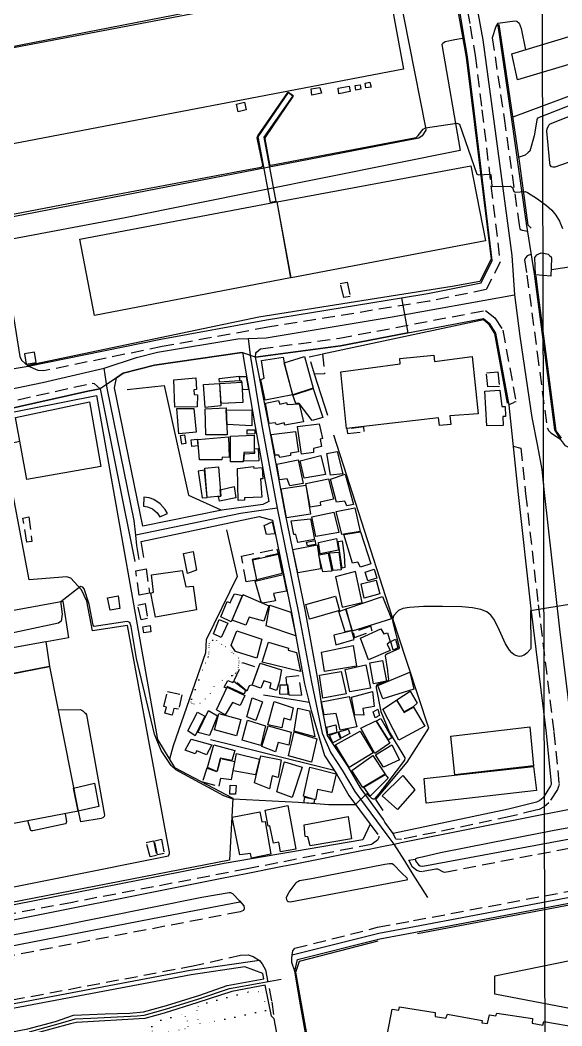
# Model space of a CAD drawing. Header units: millimetres. Extents: x 220021 to 223505, y 489325 to 491820.
# Drawn here: x 222487.8 to 222700.2, y 490722.2 to 491116.6 of the extents above; entities that cross this region are included whole.
import ezdxf

# ---------------------------------------------------------------- set-up
doc = ezdxf.new("R2010")
doc.units = ezdxf.units.MM
doc.linetypes.add('5M2P5', pattern=[7.5, 5, -2.5])
doc.linetypes.add('AM4', pattern=[4, 0, -4])
for name, color, linetype in [('A0013110', 8, 'Continuous'), ('A0013117', 8, 'Continuous'), ('A0013118', 8, 'Continuous'), ('A0023210', 8, 'Continuous'), ('A0033324', 8, '5M2P5'), ('A0033327', 8, 'Continuous'), ('A0053326', 8, 'Continuous'), ('B0014111', 8, 'Continuous'), ('B0014112', 8, 'Continuous'), ('B0014113', 8, 'Continuous'), ('B0014114', 8, '5M2P5'), ('B0014115', 8, 'Continuous'), ('B0014116', 8, '5M2P5'), ('B0024120', 8, 'B0024120'), ('B0024127', 8, 'Continuous'), ('D0025111', 8, 'AM4'), ('F0017111', 8, 'Continuous'), ('zd001', 7, 'Continuous')]:
    doc.layers.add(name, color=color, linetype=linetype)
doc.linetypes.add('B0024120', pattern='A,10,-1.75,[133,ltypeshp.shx,S=0.75,R=0,X=0,Y=0],-3.25', length=15)

msp = doc.modelspace()

# ---------------------------------------------------------------- linework, layer by layer
at = {"layer": 'A0013110'}
for points in [[(222490.927, 490980.825), (222542.976, 490991.474), (222584.396, 490999.1), (222637.312, 491007.641), (222647.684, 491009.315), (222668.543, 491013.561), (222672.905, 491022.272), (222665.87, 491081.003), (222663.257, 491102.237), (222661.27, 491113.696), (222656.613, 491141.431)], [(222705.945, 490947.419), (222701.584, 490949.66), (222699.63, 490952.227), (222697.511, 490955.975), (222693.497, 490986.365), (222689.452, 491017.032), (222686.405, 491036.766), (222680.501, 491078.558), (222675.139, 491115.398)], [(222639.81, 490993.896), (222669.429, 490999.531), (222671.676, 490997.779), (222674.194, 490993.825), (222679.447, 490965.523), (222683.023, 490930.545), (222687.937, 490886.9), (222694.098, 490836.978), (222696.078, 490817.209), (222696.015, 490816.852), (222695.791, 490816.298), (222692.835, 490811.675), (222691.623, 490810.625), (222690.202, 490809.906), (222689.277, 490809.653), (222679.311, 490807.196), (222634.074, 490797.646), (222630.83, 490802.008), (222630.32, 490803.115), (222621.308, 490815.568), (222616.471, 490823.876), (222608.293, 490836.021), (222606.273, 490846.956), (222604.699, 490857.525), (222599.709, 490884.716), (222591.699, 490923.477), (222585.209, 490958.805), (222580.154, 490984.399), (222613.46, 490988.882), (222639.81, 490993.896)], [(222566.936, 490924.375), (222535.861, 490918.09), (222524.78, 490972.448), (222525.534, 490976.286), (222528.253, 490978.195), (222540.446, 490981.252), (222574.728, 490986.192), (222575.122, 490986.167), (222575.298, 490984.736), (222579.791, 490957.855), (222585.315, 490927.789), (222582.926, 490926.629), (222566.936, 490924.375)], [(222248.089, 490888.273), (222282.666, 490907.647), (222318.69, 490928.142), (222327.492, 490932.85), (222350.563, 490938.188), (222387.769, 490945.252), (222435.907, 490954.216), (222454.225, 490957.628), (222514.358, 490971.132), (222519.211, 490972.029), (222532.778, 490904.343)], [(222536.288, 490905.884), (222535.214, 490912.078), (222581.505, 490921.966), (222586.712, 490920.434), (222594.311, 490883.664), (222599.321, 490856.355), (222601.975, 490845.84), (222607.103, 490828.149), (222611.789, 490820.984), (222616.712, 490812.532), (222625.096, 490801.28), (222622.162, 490795.161), (222567.862, 490785.803), (222477.374, 490768.039), (222328.203, 490740.264)], [(222696.401, 490633.066), (222691.965, 490607.402), (222690.934, 490606.546), (222689.64, 490605.943), (222689.023, 490605.842), (222682.756, 490608.488), (222672.011, 490616.051), (222661.327, 490628.193), (222640.712, 490653.726), (222621.262, 490678.039), (222607.248, 490696.443), (222604.119, 490701.445), (222602.658, 490704.652), (222601.511, 490709.071), (222597.685, 490730.44), (222595.513, 490743.578), (222596.617, 490748.173), (222628.905, 490756.338), (222642.842, 490758.939), (222852.371, 490798.518), (222947.081, 490816.449), (222970.821, 490819.806), (222975.396, 490821.553), (222979.317, 490819.006)], [(222445.977, 490721.691), (222447.973, 490713.261), (222461.491, 490716.224), (222473.766, 490717.798), (222490.796, 490720.982), (222501.674, 490723.968), (222508.792, 490726.375), (222521.194, 490726.921), (222530.799, 490727.203), (222536.228, 490727.659), (222545.183, 490730.173), (222558.242, 490734.207), (222569.001, 490738.078), (222579.061, 490739.898), (222583.425, 490740.643), (222582.999, 490742.75), (222575.959, 490745.352), (222554.811, 490742.218), (222445.977, 490721.691)], [(222583.939, 490738.105), (222570.853, 490735.727), (222557.497, 490731.382), (222544.306, 490727.189), (222536.702, 490725.13), (222509.941, 490723.453), (222507.57, 490723.043), (222492.079, 490718.776), (222479.141, 490715.89), (222468.501, 490713.947), (222457.743, 490712.506), (222448.062, 490709.79), (222455.886, 490665.359), (222592.855, 490690.628), (222593.162, 490690.893), (222593.492, 490691.179), (222593.68, 490691.814), (222587.477, 490724.896), (222586.386, 490726.009), (222583.939, 490738.105)]]:
    msp.add_lwpolyline(points, dxfattribs=at)
for points in [[(222645.401, 490788.313), (222643.534, 490787.972), (222642.896, 490787.735), (222642.716, 490787.561), (222642.774, 490786.938), (222643.949, 490785.335), (222644.692, 490784.912), (222645.662, 490784.785), (222689.964, 490793.056), (222737.735, 490801.994), (222737.93, 490802.173), (222737.92, 490802.258), (222729.546, 490802.225), (222722.469, 490802.261), (222715.281, 490801.769), (222707.249, 490800.671), (222696.537, 490798.621), (222672.536, 490793.957), (222652.595, 490790.023)], [(222630.813, 490785.59), (222632.601, 490785.889), (222633.144, 490785.889), (222633.634, 490785.799), (222634.162, 490785.456), (222637.45, 490782.085), (222639.385, 490780.238), (222639.558, 490779.737), (222639.273, 490779.378), (222593.638, 490770.639), (222593.016, 490770.792), (222592.805, 490770.888), (222592.399, 490771.573), (222592.262, 490772.438), (222592.284, 490772.67), (222593.355, 490774.668), (222596.063, 490778.284), (222596.469, 490778.653), (222596.733, 490778.848), (222597.286, 490779.138), (222598.9, 490779.401), (222602.028, 490779.99)], [(222309.37, 490724.148), (222288.169, 490719.994), (222285.68, 490719.057), (222284.698, 490718.414), (222284.018, 490717.734), (222283.501, 490717.228), (222283.179, 490716.691), (222283.01, 490716.19), (222282.962, 490715.483), (222282.962, 490715.314), (222282.983, 490715.188), (222284.153, 490715.097), (222306.314, 490718.956), (222373.552, 490732.387), (222464.903, 490749.77), (222539.012, 490764.125), (222573.931, 490770.819), (222573.81, 490771.283), (222571.233, 490774.006), (222570.384, 490774.312), (222569.72, 490774.391), (222558.998, 490772.499), (222500.573, 490760.708)]]:
    msp.add_lwpolyline(points, close=True, dxfattribs=at)
at = {"layer": 'A0013117'}
for points in [[(222601.173, 490849.018), (222595.774, 490849.87), (222583.174, 490851.858)], [(222610.879, 490822.377), (222582.07, 490829.572), (222562.459, 490834.407)]]:
    msp.add_lwpolyline(points, dxfattribs=at)
at = {"layer": 'A0013118'}
for points in [[(222575.769, 491123.807), (222570.415, 491152.543), (222570.34, 491153.413), (222608.352, 491161.012), (222616.846, 491159.313), (222621.735, 491158.529), (222624.589, 491157.279), (222628.814, 491154.404), (222633.935, 491139.415), (222646.791, 491074.502), (222646.89, 491073.36), (222645.483, 491071.206), (222644.165, 491070.309), (222481.747, 491038.734), (222480.624, 491039.137), (222479.164, 491040.198), (222478.577, 491041.12), (222466.337, 491103.06), (222467.244, 491103.252)], [(222675.139, 491115.398), (222681.823, 491116.272), (222682.538, 491116.101), (222683.446, 491115.42), (222684.253, 491113.274), (222685.935, 491104.965)], [(222661.263, 491109.306), (222658.209, 491108.808), (222654.456, 491108.033), (222653.487, 491107.448), (222653.193, 491107.057), (222660.382, 491065.476), (222528.959, 491039.047), (222481.851, 491030.112), (222481.204, 491029.381), (222480.986, 491028.768), (222480.813, 491028.029), (222487.663, 490984.668), (222488.356, 490983.266), (222490.927, 490980.825)], [(222769.849, 491109.293), (222690.64, 491078.172), (222690.401, 491077.514), (222689.971, 491075.015), (222689.343, 491071.256), (222687.634, 491065.235), (222687.06, 491064.623), (222685.797, 491063.623), (222683.483, 491062.829)], [(222328.203, 490740.264), (222320.01, 490749.536), (222327.529, 490750.735), (222332.148, 490746.032), (222545.963, 490788.822), (222546.351, 490789.841), (222546.324, 490790.34), (222544.916, 490797.933), (222529.919, 490879.13), (222516.19, 490877.137), (222513.996, 490888.69), (222511.837, 490893.163), (222507.654, 490897.711), (222506.101, 490898.321), (222491.418, 490897.135), (222481.607, 490948.937), (222481.724, 490949.505), (222482.246, 490950.301), (222487.686, 490951.474)], [(222314.682, 490825.964), (222299.032, 490831.174), (222296.356, 490847.324), (222296.625, 490848.233), (222297.267, 490849.201), (222297.954, 490849.96), (222299.384, 490850.525), (222300.703, 490850.801), (222301.823, 490850.856), (222303.032, 490850.833), (222304.607, 490850.579), (222305.706, 490849.634), (222307.828, 490837.892), (222326.554, 490841.582), (222325.023, 490854.062), (222325.276, 490854.845), (222325.782, 490855.559), (222326.686, 490856.208), (222327.964, 490856.48), (222391.688, 490868.127), (222504.615, 490888.721), (222506.84, 490874.401), (222498.11, 490872.804)], [(222503, 490846.117), (222511.367, 490846.212), (222512.044, 490845.975), (222512.435, 490845.683), (222513.066, 490845.131), (222513.455, 490844.857), (222513.889, 490844.109), (222520.939, 490804.852), (222520.76, 490804.26), (222520.241, 490803.797), (222519.55, 490803.45), (222511.657, 490802.252), (222510.713, 490806.391)], [(222505.466, 490805.315), (222506.017, 490802.385), (222505.911, 490801.983), (222505.822, 490801.687), (222505.609, 490801.366), (222492.787, 490798.736), (222492.269, 490798.692), (222491.949, 490798.84), (222490.826, 490802.576)], [(222707.379, 490728.186), (222673.957, 490734.613), (222673.974, 490741.876), (222715.499, 490750.256)]]:
    msp.add_lwpolyline(points, dxfattribs=at)
msp.add_lwpolyline([(222735.519, 491072.244), (222697.454, 491058.885), (222696.639, 491058.906), (222696.197, 491059.009), (222695.685, 491059.67), (222695.495, 491060.578), (222694.283, 491073.075), (222694.426, 491073.936), (222695.103, 491075.386), (222695.678, 491075.956), (222767.666, 491104.406), (222768.191, 491104.327), (222768.959, 491103.95), (222775.456, 491091.451), (222775.484, 491090.892), (222775.382, 491090.011), (222775.232, 491089.67), (222774.273, 491088.874)], close=True, dxfattribs=at)
at = {"layer": 'A0023210'}
for points in [[(222664.94, 491132.66), (222668.57, 491112.41), (222669.2, 491108.82), (222673.19, 491079.78), (222680.56, 491024.27), (222681.6, 491008.81), (222683.727, 490992.659), (222688.48, 490960.75), (222690.63, 490949.56), (222692.4, 490940.37), (222693.32, 490931.36), (222699.27, 490877.75), (222705.69, 490825.44), (222707.25, 490813.06), (222707.259, 490812.99), (222707.87, 490808.13)], [(222248.068, 490896.578), (222283.93, 490917.06), (222313.17, 490933.67), (222327.35, 490940.32), (222429.94, 490961.17), (222444.79, 490963.82), (222496.54, 490974.42), (222520.791, 490980.07), (222533.42, 490984.28), (222541.71, 490986.36), (222573.11, 490991.58), (222577.21, 490991.74), (222584.25, 490992.01), (222633.612, 491000.189), (222681.6, 491008.81)], [(222577.21, 490991.74), (222578.02, 490985.13), (222582.5, 490958.33), (222588.587, 490925.196), (222597.01, 490884.19), (222602.01, 490856.94), (222606.216, 490836.966), (222609.63, 490829.31), (222614.13, 490822.43), (222619.01, 490814.05), (222631.616, 490797.133), (222634.337, 490793.481), (222638.503, 490786.863), (222641.814, 490781.603), (222647.501, 490772.571)], [(222534.533, 490905.114), (222533.585, 490910.579), (222533.129, 490914.581), (222532.47, 490920.374), (222521.995, 490972.238), (222520.791, 490980.07)], [(222588.587, 490925.196), (222574.221, 490923.17), (222533.129, 490914.581)], [(222272.479, 490723.142), (222399.23, 490747.85), (222477.07, 490762.16), (222558.39, 490778.36), (222567.562, 490780.186), (222575.82, 490781.83), (222590.71, 490784.8), (222594.998, 490785.653), (222622.946, 490791.211), (222624.6, 490791.54), (222629.6, 490792.53), (222634.337, 490793.481), (222634.43, 490793.5), (222637.161, 490794.044), (222693.62, 490805.29), (222694.591, 490805.483), (222707.87, 490808.13), (222718.172, 490807.886), (222718.493, 490807.833), (222728.21, 490806.21), (222740.915, 490806.138), (222741.475, 490805.93), (222750.391, 490802.622), (222763.17, 490797.88)], [(222491.438, 490719.879), (222504.622, 490723.505), (222509.366, 490724.914), (222515.568, 490725.187), (222533.751, 490726.167), (222536.465, 490726.395), (222544.745, 490728.681), (222557.869, 490732.795), (222569.927, 490736.902), (222581.5, 490739.001), (222590.117, 490740.473)]]:
    msp.add_lwpolyline(points, dxfattribs=at)
at = {"layer": 'A0033324'}
for points in [[(222659.507, 491142.314), (222664.227, 491114.201), (222666.226, 491102.677), (222668.848, 491081.365), (222675.991, 491021.734), (222670.572, 491010.912), (222648.222, 491006.363), (222584.907, 490996.144), (222543.548, 490988.529), (222497.064, 490979.019), (222494.936, 490979.149), (222490.927, 490980.825)], [(222675.139, 491115.398), (222674.332, 491114.084), (222672.946, 491109.637), (222677.531, 491078.132), (222683.437, 491036.327), (222683.678, 491034.766), (222684.26, 491034.36), (222684.605, 491034.17), (222686.853, 491033.862)], [(222688.25, 491024.82), (222686.628, 491024.19), (222686.02, 491023.452), (222685.557, 491022.599), (222686.482, 491016.607), (222690.523, 490985.972), (222694.393, 490956.669), (222695.071, 490955.534), (222695.858, 490954.709), (222699.63, 490952.227)], [(222580.154, 490984.399), (222580.2, 490986.021), (222580.494, 490986.41), (222582.107, 490987.689), (222612.979, 490991.844), (222670.203, 491002.732), (222673.929, 490999.827), (222677.037, 490994.945), (222682.232, 490966.957), (222681.47, 490966.721), (222681.274, 490966.463), (222679.401, 490965.77)], [(222248.082, 490890.939), (222256.824, 490895.987), (222306.612, 490924.432), (222325.97, 490935.088), (222337.682, 490937.992), (222397.972, 490949.695), (222450.348, 490959.523), (222516.05, 490974.251), (222516.864, 490974.122), (222519.211, 490972.029)], [(222681.088, 490949.474), (222684.126, 490948.744), (222684.181, 490948.718), (222686.006, 490930.865), (222690.916, 490887.252), (222697.08, 490837.311), (222699.104, 490817.096), (222698.915, 490816.02), (222698.468, 490814.916), (222695.128, 490809.692), (222693.308, 490808.115), (222691.286, 490807.092), (222690.032, 490806.749), (222679.98, 490804.271), (222637.33, 490795.267), (222635.213, 490795.422), (222635.033, 490795.684), (222634.074, 490797.646)], [(222595.513, 490743.578), (222594.332, 490747.066), (222594.294, 490748.613), (222594.483, 490750.009), (222594.747, 490751.556), (222595.538, 490752.645), (222627.918, 490760.833), (222641.993, 490763.46), (222851.517, 490803.038), (222946.331, 490820.989), (222965.568, 490823.709), (222983.183, 490824.026), (222984.273, 490823.498), (222992.585, 490813.962), (222993.426, 490810.9), (222993.429, 490810.421), (222982.636, 490752.639), (222980.855, 490749.674), (222980.335, 490749.273), (222979.467, 490748.737), (222978.436, 490748.499), (222977.094, 490748.306), (222972.199, 490749.283)], [(222625.096, 490801.28), (222628.44, 490796.584), (222628.422, 490796.083), (222628.312, 490795.765), (222628.159, 490795.506), (222627.875, 490794.993), (222625.963, 490793.592), (222625.582, 490793.364), (222576.876, 490783.732), (222508.287, 490770.626), (222331.283, 490736.958), (222330.882, 490737.063), (222330.437, 490737.229), (222328.203, 490740.264)], [(222737.93, 490802.173), (222744.712, 490802.744), (222745.709, 490802.517), (222747.069, 490801.604), (222747.327, 490801.161), (222747.448, 490800.712), (222747.543, 490800.196), (222747.347, 490800.006), (222688.596, 490789.012), (222654.341, 490782.334), (222653.861, 490782.513), (222651.515, 490783.696), (222650.735, 490783.606), (222645.519, 490782.634), (222644.586, 490782.682), (222643.315, 490783.073), (222641.686, 490784.445), (222640.285, 490786.866), (222640.232, 490787.145), (222642.716, 490787.561)], [(222573.81, 490771.283), (222575.518, 490769.21), (222575.681, 490768.403), (222575.68, 490768.081), (222575.443, 490767.438), (222574.029, 490766.869), (222507.867, 490754.223), (222410.225, 490735.472), (222341.247, 490722.122), (222286.72, 490712.175), (222285.533, 490712.217), (222285.164, 490712.381), (222284.637, 490712.629), (222284.21, 490712.946), (222283.636, 490713.632), (222283.493, 490713.843), (222283.335, 490714.18), (222282.983, 490715.188)], [(222284.306, 490634.572), (222281.051, 490634.903), (222280.723, 490635.26), (222280.356, 490635.889), (222280.014, 490646.076), (222280.89, 490686.89), (222280.971, 490690.648), (222281.369, 490691.376), (222281.66, 490691.829), (222282.385, 490692.364), (222282.896, 490692.911), (222356.234, 490707.213), (222405.202, 490717.426), (222447.818, 490725.396), (222554.263, 490745.473), (222554.963, 490745.577), (222574.205, 490749.943), (222577.226, 490750.006), (222579.184, 490749.442), (222581.717, 490747.83), (222582.707, 490746.459), (222583.986, 490744.205), (222586.486, 490731.662), (222587.477, 490724.896)]]:
    msp.add_lwpolyline(points, dxfattribs=at)
at = {"layer": 'A0033327'}
for points in [[(222594.482, 490750.006), (222628.412, 490758.586), (222642.418, 490761.2), (222851.944, 490800.778), (222946.706, 490818.719), (222983.421, 490823.911)], [(222581.662, 490747.865), (222554.537, 490743.845), (222451.472, 490724.406), (222440.735, 490722.228), (222417.367, 490717.821), (222364.276, 490706.563), (222344.687, 490702.116), (222326.29, 490699.067), (222323.021, 490698.325), (222280.952, 490689.746)]]:
    msp.add_lwpolyline(points, dxfattribs=at)
at = {"layer": 'A0053326'}
msp.add_lwpolyline([(222490.927, 490980.825), (222542.976, 490991.474), (222584.396, 490999.1), (222637.312, 491007.641), (222639.81, 490993.896), (222613.46, 490988.882), (222580.154, 490984.399), (222575.122, 490986.167), (222574.728, 490986.192), (222540.446, 490981.252), (222528.253, 490978.195), (222525.534, 490976.286), (222519.211, 490972.029), (222514.358, 490971.132), (222454.225, 490957.628), (222435.907, 490954.216), (222432.172, 490968.576), (222445.242, 490970.987), (222475.383, 490977.017), (222476.797, 490978.516)], close=True, dxfattribs=at)
at = {"layer": 'B0014111'}
for points in [[(222462.58, 491132.506), (222557.578, 491150.963), (222563.283, 491121.364), (222477.904, 491104.836), (222478.388, 491102.352), (222467.879, 491100.222)], [(222478.164, 491104.563), (222631.479, 491133.685), (222638.104, 491097.32), (222485.023, 491068.052)], [(222592.983, 491088.139), (222594.73, 491086.903), (222583.384, 491070.715), (222588.082, 491045.451), (222585.945, 491045.037), (222581.076, 491070.779)], [(222588.594, 491045.362), (222664.476, 491059.498), (222670.207, 491030.059), (222594.04, 491015.554)], [(222516.968, 491000.746), (222511.284, 491030.7), (222588.394, 491045.324), (222593.777, 491015.503)], [(222695.921, 491016.148), (222689.872, 491016.742), (222689.656, 491023.52), (222690.378, 491024.514), (222690.862, 491024.809), (222691.147, 491024.97), (222692.129, 491025.269), (222693.028, 491025.209), (222694.253, 491024.895), (222694.781, 491024.735), (222695.412, 491024.225), (222695.997, 491023.754), (222696.191, 491023.201)], [(222613.517, 490978.659), (222636.767, 490981.811), (222636.622, 490983.845), (222649.963, 490985.253), (222650.325, 490982.73), (222665.057, 490984.705), (222667.351, 490962.201), (222656.314, 490961.376), (222656.62, 490958.017), (222652.207, 490957.591), (222651.81, 490960.632), (222615.791, 490956.392)], [(222582.387, 490983.058), (222590.981, 490984.454), (222591.285, 490982.171), (222594.64, 490969.574), (222583.855, 490967.505), (222582.143, 490975.685), (222583.45, 490976.208)], [(222599.24, 490984.713), (222602.718, 490972.267), (222594.67, 490969.627), (222591.398, 490982.207)], [(222602.758, 490972.124), (222606.508, 490960.692), (222602.355, 490959.627), (222597.241, 490966.202), (222595.918, 490966.199), (222594.666, 490969.506)], [(222675.924, 490971.488), (222676.691, 490965.052), (222677.92, 490965.03), (222678.099, 490961.166), (222677.103, 490961.093), (222677.236, 490957.602), (222670.807, 490957.492), (222670.001, 490971.073)], [(222519.504, 490941.483), (222490.499, 490936.433), (222486.02, 490960.739), (222515.012, 490966.877)], [(222586.625, 490919.868), (222587.651, 490915.196), (222584.459, 490914.817), (222583.518, 490918.455)], [(222553.439, 490899.615), (222551.922, 490907.428), (222555.654, 490908.205), (222557.006, 490900.849)], [(222556.966, 490885.3), (222540.825, 490882.447), (222538.996, 490891.893), (222540.165, 490892.263), (222539.343, 490899.093), (222551.357, 490900.773), (222552.761, 490894.303), (222555.66, 490894.657)], [(222611.412, 490898.216), (222614.054, 490886.377), (222621.965, 490888.142), (222619.237, 490900.37)], [(222601.217, 490881.707), (222599.825, 490887.485), (222611.45, 490890.691), (222613.061, 490885.132)], [(222633.405, 490881.812), (222618.006, 490876.999), (222615.585, 490885.71), (222629.872, 490890.587)], [(222612.809, 490884.623), (222615.398, 490885.608), (222617.935, 490877.195), (222615.298, 490876.664)], [(222474.145, 490858.239), (222472.495, 490868.353), (222497.923, 490872.914), (222499.385, 490863.17)], [(222345.072, 490833.019), (222499.385, 490863.159), (222510.558, 490806.38), (222355.715, 490776.732)], [(222658.289, 490820.622), (222656.676, 490835.836), (222687.588, 490839.431), (222689.068, 490824.104)], [(222630.878, 490820.832), (222622.146, 490815.708), (222617.852, 490822.323), (222626.147, 490828.171)], [(222690.296, 490814.466), (222646.977, 490809.531), (222646.199, 490819.156), (222689.09, 490823.873)], [(222625.071, 490812.255), (222622.563, 490815.805), (222630.982, 490820.721), (222632.084, 490819.37)], [(222642.606, 490814.794), (222635.772, 490806.998), (222629.779, 490812.435), (222637.832, 490820.394)], [(222508.799, 490815.351), (222516.942, 490817.318), (222518.699, 490808.202), (222510.578, 490806.387)], [(222617.683, 490795.576), (222601.476, 490792.748), (222600.58, 490796.369), (222599.517, 490796.4), (222599.151, 490801.067), (222616.376, 490804.339)]]:
    msp.add_lwpolyline(points, close=True, dxfattribs=at)
at = {"layer": 'B0014112'}
for points in [[(222556.649, 490976.268), (222556.978, 490971.681), (222555.922, 490971.565), (222556.035, 490969.717), (222557.349, 490969.678), (222557.216, 490964.989), (222548.523, 490964.756), (222548.124, 490975.563)], [(222560.334, 490964.726), (222559.721, 490973.651), (222565.922, 490974.137), (222566.521, 490965.34)], [(222565.846, 490975.991), (222573.649, 490976.915), (222573.844, 490975.114), (222565.981, 490974.571)], [(222566.057, 490974.145), (222574.677, 490974.63), (222575.088, 490966.677), (222566.586, 490966.229)], [(222576.5, 490976.892), (222577.391, 490971.728), (222575.096, 490971.602), (222574.752, 490974.941), (222574.02, 490974.939), (222573.84, 490976.842)], [(222598.877, 490959.004), (222591.61, 490957.759), (222591.398, 490958.686), (222588.377, 490957.87), (222587.963, 490958.62), (222585.407, 490958.399), (222583.966, 490966.429), (222589.109, 490967.444), (222589.616, 490966.032), (222592.233, 490966.579), (222592.539, 490965.886), (222597.276, 490966.092)], [(222550.04, 490954.317), (222549.315, 490964.295), (222555.957, 490964.286), (222556.788, 490954.937)], [(222560.41, 490964.172), (222568.536, 490964.503), (222568.925, 490953.962), (222560.657, 490953.957)], [(222568.572, 490963.701), (222578.681, 490963.612), (222578.625, 490957.427), (222568.823, 490957.971)], [(222596.613, 490957.218), (222605.034, 490958.288), (222606.385, 490952.462), (222605.417, 490952.266), (222605.99, 490949.381), (222602.824, 490948.538), (222602.899, 490947.083), (222598.183, 490946.437)], [(222552.764, 490950.599), (222551.256, 490950.259), (222550.677, 490953.713), (222552.215, 490953.966)], [(222570.233, 490943.374), (222570.271, 490953.476), (222579.6, 490953.883), (222579.634, 490947.178), (222575.497, 490946.995), (222575.239, 490943.338)], [(222576.89, 490954.208), (222576.828, 490955.922), (222579.815, 490955.928), (222579.833, 490954.39)], [(222586.187, 490954.092), (222595.758, 490955.229), (222596.914, 490947.31), (222593.795, 490946.802), (222593.842, 490945.867), (222589.572, 490945.036), (222589.255, 490945.958), (222587.762, 490945.947)], [(222557.528, 490952.113), (222569.514, 490953.148), (222569.791, 490945.062), (222566.974, 490945.195), (222566.92, 490944.173), (222558.091, 490944.148)], [(222581.423, 490943.806), (222575.565, 490943.647), (222575.764, 490946.562), (222579.805, 490946.805), (222579.743, 490948.489), (222581.105, 490948.55)], [(222607.533, 490938.354), (222599.125, 490937.009), (222597.562, 490943.823), (222605.753, 490945.816)], [(222609.476, 490938.141), (222608.062, 490946.629), (222612.061, 490947.449), (222614.306, 490938.692)], [(222588.417, 490942.497), (222596.857, 490944.151), (222598.739, 490934.914), (222593.496, 490933.988), (222592.543, 490936.692), (222589.513, 490936.292)], [(222559.176, 490929.261), (222561.128, 490929.444), (222560.128, 490940.085), (222557.627, 490939.713)], [(222561.149, 490929.428), (222560.247, 490940.89), (222565.615, 490941.408), (222566.477, 490929.908)], [(222573.34, 490928.265), (222573.089, 490940.767), (222579.318, 490941.586), (222579.456, 490940.906), (222582.653, 490941.107), (222582.951, 490936.687), (222582.08, 490936.643), (222582.574, 490929.462), (222575.78, 490929.191), (222575.783, 490928.297)], [(222615.233, 490938.589), (222618.46, 490926.674), (222615.929, 490926.089), (222615.167, 490928.008), (222611.856, 490927.573), (222609.499, 490936.554)], [(222590.158, 490932.756), (222599.793, 490934.258), (222601.68, 490922.879), (222592.284, 490921.43)], [(222610.74, 490928.755), (222605.466, 490927.59), (222605.598, 490926.202), (222601.545, 490925.64), (222599.879, 490934.836), (222608.663, 490936.639)], [(222566.294, 490932.388), (222571.672, 490933.705), (222572.363, 490929.306), (222565.996, 490927.919), (222565.563, 490929.821), (222566.481, 490929.904)], [(222602.145, 490921.793), (222610.795, 490923.688), (222612.789, 490915.644), (222603.784, 490914.137)], [(222618.999, 490925.369), (222621.189, 490916.066), (222613.877, 490914.864), (222611.683, 490923.854)], [(222601.655, 490920.984), (222603.264, 490912.859), (222596.655, 490911.748), (222595.943, 490914.922), (222595.114, 490914.836), (222594.082, 490920.201)], [(222621.229, 490915.945), (222625.329, 490903.377), (222621.293, 490902.04), (222620.21, 490904.006), (222618.166, 490903.656), (222614.693, 490914.876)], [(222594.753, 490908.929), (222604.327, 490910.764), (222605.763, 490901.381), (222596.698, 490899.888)], [(222600.063, 490911.873), (222603.474, 490912.495), (222603.638, 490910.973), (222600.418, 490910.453)], [(222612.577, 490908.786), (222605.467, 490907.301), (222604.776, 490911.723), (222611.881, 490913.326)], [(222614.033, 490912.327), (222614.909, 490906.823), (222615.095, 490901.873), (222614.129, 490901.71), (222612.569, 490912.192)], [(222608.626, 490907.56), (222609.997, 490900.445), (222606.528, 490900.258), (222604.974, 490906.925)], [(222612.762, 490907.995), (222613.664, 490900.962), (222610.509, 490900.805), (222609.06, 490907.626)], [(222579.995, 490896.588), (222590.922, 490899.227), (222592.219, 490892.712), (222587.211, 490891.689), (222587.914, 490888.851), (222583.021, 490887.993), (222582.357, 490888.396)], [(222623.051, 490900.133), (222626.651, 490901.239), (222627.727, 490897.712), (222624.186, 490896.708)], [(222621.581, 490895.561), (222627.407, 490897.008), (222628.839, 490891.607), (222622.706, 490889.896)], [(222570.593, 490880.681), (222566.56, 490882.597), (222568.968, 490888.629), (222570.208, 490888.134), (222570.767, 490889.682), (222571.922, 490891.649), (222575.002, 490891.014)], [(222575.166, 490891.312), (222585.258, 490886.923), (222583.358, 490880.851), (222577.657, 490882.424), (222576.354, 490879.361), (222570.905, 490881.302)], [(222584.215, 490879.026), (222585.724, 490887.12), (222593.919, 490884.397), (222595.857, 490875.164)], [(222569.214, 490880.093), (222566.601, 490874.509), (222563.639, 490875.889), (222565.856, 490881.516)], [(222572.8, 490877.103), (222582.585, 490873.802), (222580.681, 490866.439), (222572.3, 490868.977), (222570.5, 490871.428)], [(222610.757, 490875.396), (222611.562, 490871.63), (222618.73, 490873.709), (222617.804, 490877.153)], [(222621.218, 490874.273), (222629.26, 490877.925), (222630.431, 490875.881), (222631.806, 490876.281), (222632.883, 490872.796), (222631.763, 490871.913), (222632.938, 490869.327), (222624.415, 490865.66)], [(222605.951, 490868.714), (222618.394, 490871.383), (222619.646, 490863.241), (222607.089, 490861.156)], [(222635.013, 490873.857), (222635.869, 490870.373), (222634.099, 490869.52), (222633.096, 490872.857)], [(222581.893, 490864.422), (222590.288, 490861.849), (222589.418, 490856.935), (222588.337, 490853.671), (222585.664, 490854.672), (222586.272, 490856.639), (222583.335, 490857.499), (222582.198, 490854.61), (222578.782, 490855.854)], [(222623.406, 490863.775), (222625.128, 490854.623), (222617.123, 490853.126), (222615.198, 490861.964)], [(222626.315, 490856.336), (222624.916, 490864.555), (222629.89, 490865.433), (222631.421, 490857.387)], [(222606.432, 490850.652), (222605.192, 490859.775), (222613.725, 490861.166), (222615.622, 490852.412)], [(222628.088, 490855.698), (222640.588, 490860.885), (222642.116, 490854.256), (222629.98, 490850.422)], [(222569.283, 490857.632), (222571.144, 490856.845), (222571.555, 490857.404), (222576.205, 490853.873), (222575.666, 490852.218), (222569.028, 490855.29), (222568.722, 490854.628), (222567.764, 490855.072)], [(222564.827, 490846.146), (222568.936, 490855.04), (222575.929, 490851.796), (222574.12, 490847.836), (222571.104, 490848.999), (222568.199, 490844.143)], [(222605.987, 490849.293), (222616.755, 490851.336), (222619.848, 490839.414), (222613.227, 490838.144), (222611.753, 490844.734), (222606.953, 490844.097)], [(222617.711, 490851.093), (222625.97, 490853.337), (222626.595, 490847.474), (222622.159, 490846.644), (222622.524, 490844.02), (222619.081, 490844.194)], [(222635.485, 490850.046), (222640.745, 490853.389), (222643.473, 490848.673), (222641.962, 490847.278), (222638.418, 490845.32)], [(222582.806, 490849.316), (222580.168, 490841.937), (222576.643, 490843.323), (222578.798, 490850.8)], [(222584.931, 490840.237), (222587.432, 490849.356), (222594.884, 490846.962), (222593.841, 490842.113), (222591.202, 490842.819), (222590.369, 490839.07)], [(222646.464, 490839.698), (222636.246, 490834.243), (222630.013, 490846.354), (222635.315, 490849.931), (222638.345, 490845.031), (222642.068, 490847.1)], [(222553.565, 490837.908), (222557.413, 490845.16), (222560.179, 490843.589), (222556.392, 490835.945)], [(222557.525, 490837.285), (222561.719, 490845.803), (222565.254, 490843.783), (222562.012, 490836)], [(222565.682, 490844.738), (222574.341, 490842.371), (222572.671, 490835.978), (222563.992, 490838.282)], [(222596.719, 490846.785), (222601.304, 490845.675), (222603.373, 490835.529), (222595.256, 490837.698)], [(222628.027, 490846.354), (222628.706, 490843.895), (222626.95, 490843.013), (222626.272, 490845.369)], [(222574.814, 490834.239), (222576.948, 490842.094), (222584.079, 490839.803), (222582.158, 490832.148)], [(222585.109, 490839.789), (222594.057, 490837.407), (222593.198, 490832.262), (222589.045, 490833.271), (222587.982, 490829.638), (222582.564, 490831.793)], [(222611.624, 490840.232), (222611.954, 490837.247), (222608.484, 490836.321), (222608.085, 490839.359)], [(222627.247, 490841.762), (222632.825, 490833.005), (222626.846, 490829.002), (222621.327, 490838.867)], [(222627.582, 490841.811), (222629.281, 490842.727), (222633.532, 490835.079), (222632.216, 490834.347)], [(222595.2, 490837.523), (222604.107, 490834.7), (222601.988, 490825.619), (222593.037, 490828.062)], [(222610.402, 490833.219), (222609.069, 490836.173), (222612.403, 490837.305), (222613.398, 490834.705)], [(222616.832, 490823.471), (222611.394, 490832.386), (222621.116, 490837.762), (222626.202, 490829.228)], [(222613.688, 490834.963), (222612.793, 490837.511), (222616.411, 490838.563), (222617.043, 490836.775)], [(222560.873, 490828.425), (222557.152, 490829.979), (222556.408, 490828.901), (222552.468, 490830.364), (222554.91, 490834.648), (222563.017, 490832.421)], [(222561.335, 490823.455), (222563.763, 490832.343), (222572.034, 490830.184), (222570.794, 490826.312), (222566.255, 490827.147), (222564.88, 490821.913)], [(222636.598, 490826.57), (222630.23, 490823.58), (222627.198, 490828.425), (222633.604, 490832.402)], [(222572.602, 490828.958), (222581.708, 490826.775), (222580.075, 490820.613), (222571.398, 490822.197)], [(222582.208, 490828.058), (222590.094, 490826.495), (222589.027, 490819.61), (222586.622, 490820.219), (222585.525, 490815.147), (222579.741, 490817.547)], [(222598.37, 490823.638), (222594.521, 490811.714), (222588.5, 490813.987), (222591.421, 490825.793)], [(222601.332, 490823.609), (222611.706, 490820.998), (222609.975, 490813.729), (222604.462, 490814.884), (222603.668, 490810.887), (222598.978, 490812.273)], [(222570.2, 490816.634), (222572.507, 490816.438), (222572.313, 490813.051), (222570.061, 490813.101)]]:
    msp.add_lwpolyline(points, close=True, dxfattribs=at)
at = {"layer": 'B0014113'}
for points in [[(222732.749, 491107.999), (222682.852, 491093.225), (222680.636, 491103.319), (222729.83, 491118.226)], [(222580.63, 490897.057), (222579.042, 490904.999), (222588.985, 490907.17), (222590.53, 490899.635)], [(222585.168, 490872.647), (222593.032, 490870.354), (222592.948, 490869.54), (222596.132, 490868.629), (222597.764, 490861.093), (222582.772, 490864.847)], [(222583.92, 490806.825), (222592.722, 490808.576), (222595.845, 490791.483), (222589.934, 490790.403), (222589.245, 490794.175), (222587.093, 490793.782), (222585.741, 490800.696), (222585.019, 490800.555)], [(222570.909, 490804.011), (222581.821, 490806.167), (222582.515, 490802.159), (222583.83, 490802.386), (222586.162, 490789.464), (222578.478, 490787.944), (222578.178, 490789.811), (222573.938, 490789.196)]]:
    msp.add_lwpolyline(points, close=True, dxfattribs=at)
at = {"layer": 'B0014114'}
msp.add_lwpolyline([(222597.027, 490859.488), (222592.012, 490858.863), (222592.3, 490856.032), (222592.685, 490856.01), (222593.158, 490851.955), (222598.294, 490851.867)], close=True, dxfattribs=at)
at = {"layer": 'B0014115'}
msp.add_lwpolyline([(222707.609, 490710.29), (222670.267, 490715.751), (222669.749, 490712.831), (222631.859, 490719.258), (222633.702, 490728.763), (222636.307, 490728.323), (222636.615, 490729.631), (222650.529, 490727.49), (222650.567, 490725.909), (222654.723, 490725.233), (222655.313, 490726.781), (222668.967, 490724.332), (222668.851, 490723.346), (222671.109, 490723.148), (222671.784, 490726.575), (222674.283, 490726.117), (222674.772, 490727.161), (222688.659, 490725.074), (222688.627, 490723.239), (222692.703, 490722.472), (222693.111, 490723.908), (222706.804, 490721.586), (222706.764, 490720.314), (222709.604, 490719.749)], close=True, dxfattribs=at)
at = {"layer": 'B0014116'}
for points in [[(222623.361, 491090.042), (222623.122, 491091.829), (222624.935, 491092.208), (222625.476, 491090.26)], [(222602.187, 491087.093), (222601.927, 491089.569), (222605.355, 491090.182), (222605.923, 491087.884)], [(222612.775, 491087.711), (222612.471, 491089.946), (222616.824, 491090.668), (222617.234, 491088.557)], [(222619.49, 491089.141), (222619.18, 491090.902), (222621.099, 491091.164), (222621.439, 491089.546)], [(222573.319, 491080.617), (222572.665, 491083.634), (222575.829, 491084.345), (222576.418, 491081.406)], [(222613.352, 491013.233), (222616.023, 491013.81), (222617.22, 491008.204), (222614.661, 491007.756)], [(222606.425, 490985.729), (222607.177, 490977.916), (222603.269, 490977.797), (222601.114, 490984.539)], [(222675.075, 490978.707), (222675.739, 490972.848), (222671.205, 490972.758), (222670.617, 490978.308)], [(222616.179, 490954.484), (222622.74, 490955.203), (222622.538, 490957.041), (222615.871, 490956.31)], [(222554.812, 490952.012), (222557.212, 490952.269), (222557.498, 490949.593), (222555.148, 490949.341)], [(222536.311, 490929.516), (222536.125, 490926.03), (222537.812, 490925.671), (222539.678, 490924.921), (222541.586, 490923.322), (222542.646, 490921.839), (222545.552, 490923.14), (222544.64, 490924.697), (222542.727, 490926.897), (222540.25, 490928.622), (222538.426, 490929.277)], [(222491.205, 490921.835), (222492.45, 490912.09), (222490.379, 490911.834), (222488.879, 490921.298)], [(222580.48, 490897.029), (222576.435, 490896.264), (222574.599, 490906.385), (222588.47, 490909.201), (222588.947, 490907.318), (222578.851, 490905.077)], [(222533.145, 490900.677), (222537.253, 490901.452), (222538.513, 490891.81), (222534.45, 490891.128)], [(222522.087, 490890.061), (222526.193, 490890.797), (222526.947, 490885.836), (222523.1, 490885.215)], [(222533.951, 490887.217), (222536.873, 490887.781), (222537.754, 490881.884), (222535.228, 490881.436)], [(222536.345, 490876.269), (222535.954, 490878.701), (222538.747, 490879.177), (222539.105, 490876.75)], [(222618.357, 490876.499), (222618.904, 490874.458), (222625.772, 490876.917), (222625.266, 490878.879)], [(222571.788, 490857.569), (222575.007, 490864.664), (222581.119, 490862.598), (222578.664, 490855.826), (222577.608, 490855.577), (222576.761, 490853.475)], [(222589.764, 490855.859), (222592.643, 490855.889), (222592.815, 490852.097), (222589.661, 490852.273)], [(222551.271, 490852.062), (222549.955, 490846.362), (222548.099, 490846.706), (222547.417, 490844.081), (222544.588, 490844.815), (222545.197, 490847.162), (222544.142, 490847.436), (222545.561, 490853.305)], [(222559.276, 490817.94), (222565.899, 490816.143), (222566.565, 490819.343), (222570.625, 490818.782), (222571.974, 490825.785), (222566.327, 490826.937), (222564.926, 490821.802), (222561.009, 490823.196)], [(222599.171, 490811.742), (222599.055, 490809.791), (222603.04, 490809.485), (222603.338, 490810.97)], [(222537.293, 490794.148), (222540.168, 490794.763), (222541.313, 490788.986), (222538.751, 490788.433)], [(222540.563, 490794.798), (222543.292, 490795.374), (222544.342, 490789.77), (222541.64, 490789.227)]]:
    msp.add_lwpolyline(points, close=True, dxfattribs=at)
at = {"layer": 'B0024120'}
for points in [[(222439.702, 491143.466), (222608.791, 491176.483), (222619.981, 491175.136), (222632.316, 491171.549), (222640.95, 491166.728), (222647.979, 491157.91), (222655.584, 491141.525), (222662.623, 491102.103), (222672.511, 491022.899), (222668.059, 491014.077), (222657.262, 491012.162), (222581.459, 491000.113), (222490.941, 490981.199)], [(222688.226, 491034.989), (222686.984, 491036.115), (222683.669, 491060.398), (222675.624, 491114.893)], [(222767.618, 491112.394), (222758.175, 491107.234), (222680.99, 491078.546)], [(222816.468, 491066.747), (222814.954, 491056.654), (222811.486, 491041.611), (222810.945, 491040.792), (222792.93, 491031.785), (222783.321, 491034.059), (222773.873, 491029.343), (222769.145, 491015.842), (222728.83, 491001.631), (222721.564, 491007.801), (222714.797, 491014.477), (222707.027, 491020.081), (222706.043, 491020.178), (222704.761, 491019.984), (222696.143, 491018.676)], [(222700.079, 490952.604), (222698.037, 490955.503), (222690.65, 491011.734), (222690.157, 491016.25)], [(222606.425, 490985.729), (222669.457, 490999.2), (222671.351, 490997.595), (222673.841, 490993.659), (222678.751, 490966.374)], [(222608.437, 490961.521), (222603.269, 490977.797)], [(222529.814, 490971.742), (222544.271, 490973.316), (222553.841, 490930.315), (222566.49, 490924.578)], [(222250.726, 490889.113), (222326.451, 490931.8), (222327.299, 490932.28), (222341.002, 490935.659), (222401.435, 490946.41), (222517.768, 490969.395), (222541.614, 490834.494), (222548.364, 490823.535), (222571.258, 490811.428), (222569.86, 490787.138), (222450.139, 490763.943), (222328.042, 490740.999), (222320.592, 490749.136)], [(222630.091, 490806.614), (222627.28, 490810.988), (222639.575, 490825.61), (222648.029, 490838.883), (222635.749, 490876.232), (222617.062, 490934.354), (222610.87, 490953.857)], [(222568.782, 490916.671), (222572.893, 490898.391), (222560.817, 490873.588), (222560.544, 490868.409), (222547.844, 490832.012), (222546.381, 490826.754)], [(222643.606, 490758.374), (222685.854, 490766.428), (222771.146, 490782.482), (222857.362, 490798.721), (222931.027, 490812.907), (222949.892, 490816.288), (222971.024, 490819.323), (222976.419, 490808.697), (222976.17, 490804.101)], [(222693.524, 490619.724), (222691.592, 490607.498), (222689.95, 490606.609), (222688.409, 490606.655), (222682.382, 490609.416), (222671.842, 490617.003), (222651.453, 490641.105), (222614.909, 490687.502), (222606.859, 490697.433), (222603.075, 490704.949), (222601.986, 490708.914), (222595.964, 490743.289), (222597.325, 490747.624), (222628.156, 490755.532)]]:
    msp.add_lwpolyline(points, dxfattribs=at)
at = {"layer": 'B0024127'}
msp.add_lwpolyline([(222490.18, 490981.711), (222494.127, 490982.36), (222493.478, 490986.307), (222489.531, 490985.658)], close=True, dxfattribs=at)
at = {"layer": 'D0025111'}
for points in [[(222560.42, 490864.524), (222561.507, 490866.506), (222561.655, 490867.065), (222561.856, 490867.94), (222561.92, 490868.763), (222561.878, 490869.596), (222561.868, 490870.429), (222561.9, 490871.358), (222562.059, 490872.117), (222562.302, 490872.633), (222562.692, 490873.129), (222563.167, 490873.445), (222563.42, 490873.477), (222564.359, 490873.455), (222564.739, 490873.286), (222566.046, 490872.294), (222566.773, 490871.84), (222567.522, 490871.47), (222568.355, 490870.964), (222570.115, 490869.317), (222570.832, 490868.705), (222571.507, 490868.156), (222572.213, 490867.587), (222572.888, 490867.08), (222573.489, 490866.51), (222573.531, 490866.299), (222573.604, 490865.35), (222573.603, 490864.506), (222573.498, 490863.599), (222573.297, 490862.798), (222573.064, 490861.986), (222572.8, 490861.205), (222572.504, 490860.668), (222572.188, 490860.32), (222571.629, 490859.898), (222571.122, 490859.656), (222570.816, 490859.53), (222565.605, 490856.98), (222563.79, 490855.273), (222562.354, 490852.626), (222560.402, 490850.37), (222558.365, 490848.578), (222556.098, 490848.4), (222555.286, 490848.633), (222554.885, 490849.171), (222554.949, 490850.289)], [(222562.112, 490723.472), (222558.452, 490723.052), (222557.579, 490724.561), (222557.346, 490726.482), (222557.205, 490728.221), (222557.705, 490729.847), (222560.951, 490731.249), (222577.349, 490735.563), (222581.193, 490735.64), (222582.704, 490735.323), (222583.649, 490731.847), (222584.046, 490728.278)], [(222542.123, 490718.968), (222540.772, 490719.056), (222539.74, 490720.13), (222539.508, 490721.96), (222542.981, 490724.392), (222551.053, 490726.515), (222552.473, 490725.991), (222553.324, 490724.117), (222553.603, 490721.921), (222552.552, 490721.026), (222550.105, 490720.586)]]:
    msp.add_lwpolyline(points, close=True, dxfattribs=at)
at = {"layer": 'F0017111'}
for points, elevation in [([(222482.229, 491040), (222519.047, 491047.008), (222574.412, 491057.414), (222582.261, 491058.92), (222582.783, 491059.263), (222582.931, 491059.662), (222580.766, 491070.375), (222580.945, 491071.198), (222592.737, 491088.255), (222592.96, 491088.302), (222593.184, 491088.199), (222594.761, 491087.1), (222594.842, 491086.895), (222594.766, 491086.604), (222583.991, 491070.798), (222583.815, 491070.062), (222585.63, 491059.9), (222585.795, 491059.681), (222586.087, 491059.654), (222643.036, 491070.579), (222643.804, 491071.346), (222645.777, 491073.866), (222646.764, 491074.304), (222659.043, 491076.166), (222660.03, 491075.728), (222666.827, 491056.229), (222667.704, 491055.901), (222671.87, 491056.229), (222672.309, 491056.01), (222672.747, 491051.628), (222673.076, 491051.3), (222680.092, 491051.519), (222680.86, 491050.971), (222681.408, 491049.437), (222681.847, 491049.109), (222685.793, 491049.328), (222686.671, 491048.999), (222690.597, 491046.555), (222694.245, 491043.857), (222696.234, 491042.108), (222697.893, 491040.129), (222699.242, 491037.767), (222700.42, 491034.861)], 45), ([(222710.332, 490888.563), (222687.946, 490884.928), (222688.083, 490870.121), (222687.915, 490869.865), (222686.409, 490868.278), (222685.418, 490867.596), (222684.442, 490867.204), (222683.477, 490867.087), (222682.52, 490867.238), (222681.564, 490867.674), (222680.601, 490868.437), (222679.625, 490869.576), (222678.12, 490872.05), (222675.058, 490878.68), (222673.544, 490881.689), (222672.373, 490883.281), (222670.784, 490884.528), (222668.48, 490885.457), (222665.223, 490886.099), (222660.946, 490886.49), (222653.389, 490886.701), (222646.025, 490886.592), (222640.422, 490886.243), (222637.899, 490885.8), (222636.194, 490885.07), (222635.863, 490884.793), (222634.318, 490883.149), (222634.124, 490882.44), (222633.801, 490881.278), (222633.958, 490880.361), (222636.454, 490870.652), (222636.429, 490870.259), (222636.282, 490870.087), (222631.894, 490868.093), (222631.025, 490867.601), (222630.96, 490867.279), (222631.863, 490861.544), (222631.874, 490861.12), (222632.219, 490857.949), (222631.988, 490857.462), (222627.773, 490856.045), (222627.389, 490855.341), (222627.389, 490854.765), (222629.247, 490845.482), (222632.524, 490837.43), (222638.675, 490827.251), (222638.482, 490826.419), (222632.017, 490817.708), (222628.426, 490813.245), (222626.863, 490811.319), (222626.583, 490811.092), (222626.248, 490811.079), (222625.754, 490811.306), (222623.842, 490813.109), (222623.668, 490813.109), (222623.503, 490812.995), (222619.158, 490808.852), (222609.563, 490808.851), (222608.831, 490808.845), (222596.803, 490809.801), (222571.327, 490811.124), (222567.665, 490812.447), (222548.839, 490822.621), (222546.969, 490824.334), (222543.151, 490830.172), (222540.502, 490836.633), (222533.399, 490866.3), (222531.295, 490878.754), (222530.828, 490880.311), (222529.737, 490880.701), (222516.804, 490878.754), (222516.415, 490879.377), (222514.857, 490887.551), (222512.909, 490893.544), (222512.363, 490894.245), (222511.429, 490894.478), (222503.793, 490888.407), (222503.715, 490887.706), (222504.241, 490883.62), (222503.854, 490880.948), (222502.821, 490880.145), (222454.382, 490869.824)], 40)]:
    msp.add_lwpolyline(points, dxfattribs=dict(at, elevation=elevation))
at = {"layer": 'zd001'}
msp.add_lwpolyline([(222247.11, 491261.74), (222692.05, 491262.92), (222693.54, 490708.02), (222248.57, 490706.84), (222247.11, 491261.74)], dxfattribs=at)

doc.saveas('drawing.dxf')
